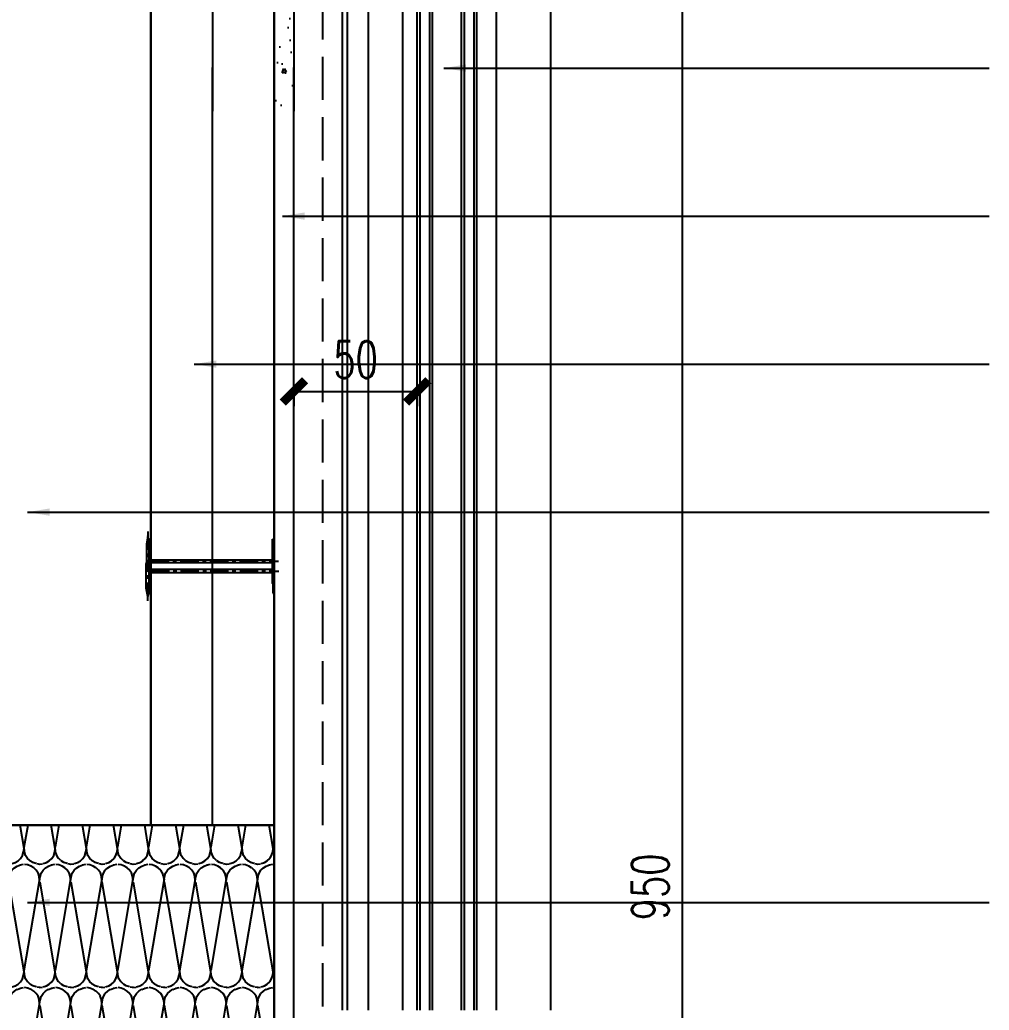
# Model space of a CAD drawing. Extents: x -160106 to 966792, y -663931 to 1550022.
# Drawn here: x -68387.7 to -67994.6, y -86029.1 to -85627.6 of the extents above; entities that cross this region are included whole.
import ezdxf
from ezdxf.enums import TextEntityAlignment as Align
from ezdxf.xclip import XClip

# ---------------------------------------------------------------- set-up
doc = ezdxf.new("R2010")
doc.units = 0
for name, pattern in [('CENTER', [2, 1.25, -0.25, 0.25, -0.25]), ('ZN-CENTER', [2, 1.25, -0.25, 0.25, -0.25]), ('ZN-DASH', [0.35, 0.25, -0.1])]:
    doc.linetypes.add(name, pattern=pattern)
for name, color, linetype in [('!ZN1-填充-8', 8, 'Continuous'), ('!ZN3-其它材质幕墙-60', 60, 'Continuous'), ('!ZN3-玻璃幕墙-4', 4, 'Continuous'), ('!ZN4-辅助材料-1', 1, 'Continuous'), ('!ZN4-配件-11', 11, 'Continuous'), ('!ZN5-钢材投影-40', 40, 'Continuous'), ('!ZN5-铝材投影-112', 112, 'Continuous'), ('!ZN6-虚线-8', 8, 'ZN-DASH'), ('BM', 8, '保温棉'), ('DIM', 173, 'Continuous')]:
    doc.layers.add(name, color=color, linetype=linetype)
doc.styles.add('DHTEXT-1', font='ROMANS.shx', dxfattribs={"width": 0.7, "bigfont": 'CHINESE.shx'})
doc.linetypes.add('保温棉', pattern='A,0.006248399999999999,-6.2484,[134,ltypeshp.shx,S=6.2484,R=0,X=-6.2484,Y=0],-12.4968,[134,ltypeshp.shx,S=6.2484,R=180,X=6.2484,Y=0],-6.2484', length=24.9998484)
doc.dimstyles.new('ZN6', dxfattribs={"dimscale": 6, "dimtxt": 2.5, "dimasz": 1.5, "dimexe": 1, "dimexo": 2, "dimgap": 0.9, "dimtad": 1, "dimdec": 0, "dimdsep": 46, "dimtxsty": 'DHTEXT-1', "dimblk": 'ARCHTICK', "dimcen": 2.5, "dimclrd": 173, "dimclre": 173, "dimclrt": 7, "dimazin": 2, "dimtfac": 1, "dimtdec": 1, "dimtix": 1, "dimtmove": 2, "dimatfit": 3, "dimfxl": 0, "dimtolj": 1, "dimtzin": 0, "dimarcsym": 0})

# ---------------------------------------------------------------- blocks, each defined once
blk = doc.blocks.new('*U2164')
at = {"layer": '!ZN1-填充-8'}
for p, q in [((-23, -8.000001027907274), (-23.00000000001455, -524.9999999505853)), ((-19.00000102947524, -7.999999998435669), (-19.00000102947524, -524.9999989211174)), ((-4.999999091349309, -7.999999998435669), (-4.999999091363861, -524.9999989211174)), ((-1.000000120824552, -8.000001027907274), (-1.000000120839104, -524.9999999505853))]:
    blk.add_line(p, q, dxfattribs=at)
at = {"layer": '!ZN3-玻璃幕墙-4'}
for points in [[(-24.00000000001455, -524.9999999505853), (-24, -9.000001027907274), (-23, -8.000001027907274), (-19, -8.000001027907274), (-18, -9.000001027907274), (-18.00000000001455, -524.9999999505853)], [(-6.000000000014552, -524.9999999505853), (-6, -9.000001027903636), (-5, -8.000001027903636), (-1, -8.000001027903636), (0, -9.000001027903636), (-1.455191522836685e-11, -524.9999999505853)]]:
    blk.add_lwpolyline(points, dxfattribs=at)
at = {"layer": '!ZN5-钢材投影-40', "ltscale": 0.3}
blk.add_line((-54.39999999999418, 425.0000000494219), (-54.39999999999418, -524.9999999505853), dxfattribs=at)
at = {"layer": '!ZN5-铝材投影-112'}
for p, q in [((7.999997113627614, 425.0000000494219), (7.999997113627614, -524.9999999505853)), ((30.0000000448199, 425.0000000494219), (30.0000000448199, -524.9999999505853)), ((-52.40170605068852, -39.99999999995634), (-52.40170605068852, -524.9999999505853)), ((-43.9017349172791, -39.99999999995634), (-43.9017349172791, -524.9999999505853)), ((-30.00001585268183, -39.99999999995634), (-30.00001585268183, -524.9999999505853))]:
    blk.add_line(p, q, dxfattribs=at)
at = {"layer": '!ZN6-虚线-8', "color": 8, "linetype": 'ZN-DASH', "ltscale": 70}
blk.add_line((-62.39999999999418, 425.0000000494219), (-62.39999999999418, -524.9999999505853), dxfattribs=at)
blk = doc.blocks.new('*U2279')
at = {"linetype": 'ByBlock', "ltscale": 15}
for points in [[(-0.4970562745584175, 50.5999999996309), (-8.999999994412065, 50.5999999996309), (-8.999999994412065, 50.00000000000342), (-0.599999999627471, 50.00000000000342)], [(0.599999999627471, 50.00000000000342), (8.999999994412065, 50.00000000000342), (8.999999994412065, 50.5999999996309), (1.199999999254942, 50.5999999996309)]]:
    blk.add_lwpolyline(points, dxfattribs=at)
blk.add_lwpolyline([(0.599999999627471, 0.599999999627471), (0.599999999627471, 50.00000000000342, -0.414213562373095), (1.199999999254942, 50.5999999996309), (10.93635668896604, 50.5999999996309), (14.33912577864248, 51.19999999925837), (10.93635668896604, 51.79999999888584), (1.199999999254942, 51.79999999888584, 0.414213562373095), (-0.599999999627471, 50.00000000000342), (-0.599999999627471, 0.599999999627471)], format="xyb", dxfattribs=at)
at = {"color": 0, "linetype": 'ZN-CENTER', "ltscale": 6}
blk.add_lwpolyline([(16.10812437337995, 51.19999999925837), (1.199999999254942, 51.19999999925837, 0.4142135623730951), (0, 50.00000000000342), (0, -1.813810506033718)], format="xyb", dxfattribs=at)
at = {"linetype": 'ByBlock', "ltscale": 15}
blk.add_lwpolyline([(-8.999999994412065, 0.599999999627471), (-8.999999994412065, 0), (8.999999994412065, 0), (8.999999994412065, 0.599999999627471)], close=True, dxfattribs=at)
blk = doc.blocks.new('*U2281')
at = {"color": 0, "linetype": 'CENTER', "ltscale": 3}
blk.add_line((-4.851510917911964, 2.913225216616411e-13), (14.54315256367451, -8.526512829121202e-15), dxfattribs=at)
at = {"linetype": 'ByBlock', "ltscale": 10}
for p, q in [((0, 1.550000000000024), (9.895000016689004, 1.549999999999739)), ((0.9859588387780631, 2.110000000000021), (1.57904116122194, -2.110000000000007)), ((2.385958838778063, 2.109999999999977), (2.97904116122194, -2.110000000000051)), ((3.785958838778063, 2.109999999999933), (4.37904116122194, -2.110000000000094)), ((5.185958838778062, 2.109999999999889), (5.779041161221939, -2.110000000000138)), ((6.585958838778063, 2.109999999999845), (7.17904116122194, -2.110000000000182)), ((7.985958838778063, 2.109999999999801), (8.57904116122194, -2.110000000000226)), ((9.385958838778063, 2.109999999999757), (9.97904116122194, -2.11000000000027)), ((9.895000016689004, 1.549999999999739), (13, -2.927436071331612e-13)), ((9.895000016689004, -1.550000000000255), (0, -1.549999999999945)), ((13, -2.927436071331612e-13), (9.895000016689004, -1.550000000000255))]:
    blk.add_line(p, q, dxfattribs=at)
blk.add_lwpolyline([(-3.087680633323398, 0.4000000000000909, -0.1514667514007003), (-1.723475382979757, 4), (0, 4), (0, -4), (-1.723475382979757, -4, -0.1514667514007005), (-3.087680633323398, -0.4000000000000892), (-2.699999999999932, -0.3999999999999773), (-2.699999999999932, 0.4000000000000341)], format="xyb", close=True, dxfattribs=at)
for points in [[(1.255725010475717, -1.549999999999976), (0.6626426880318403, 1.550000000000018), (0.9859588387779494, 2.109999999999935), (1.309274989524115, 1.550000000000018), (1.902357311968163, -1.549999999999976), (1.57904116122194, -2.10999999999995)], [(2.655725010475717, -1.55000000000002), (2.06264268803184, 1.549999999999975), (2.385958838777949, 2.109999999999892), (2.709274989524115, 1.549999999999975), (3.302357311968163, -1.55000000000002), (2.97904116122194, -2.109999999999994)], [(4.055725010475717, -1.550000000000064), (3.46264268803184, 1.549999999999931), (3.785958838777949, 2.109999999999848), (4.109274989524115, 1.549999999999931), (4.702357311968163, -1.550000000000064), (4.37904116122194, -2.110000000000038)], [(5.455725010475716, -1.550000000000108), (4.86264268803184, 1.549999999999887), (5.185958838777949, 2.109999999999804), (5.509274989524115, 1.549999999999887), (6.102357311968162, -1.550000000000108), (5.779041161221939, -2.110000000000082)], [(6.855725010475717, -1.550000000000152), (6.26264268803184, 1.549999999999843), (6.585958838777949, 2.10999999999976), (6.909274989524115, 1.549999999999843), (7.502357311968162, -1.550000000000152), (7.17904116122194, -2.110000000000126)], [(8.255725010475718, -1.550000000000196), (7.66264268803184, 1.549999999999799), (7.985958838777949, 2.109999999999716), (8.309274989524116, 1.549999999999799), (8.902357311968164, -1.550000000000196), (8.57904116122194, -2.11000000000017)], [(9.655725010475717, -1.55000000000024), (9.06264268803184, 1.549999999999755), (9.385958838777949, 2.109999999999672), (9.709274989524115, 1.549999999999755), (10.30235731196816, -1.55000000000024), (9.97904116122194, -2.110000000000213)]]:
    blk.add_lwpolyline(points, close=True, dxfattribs=at)
at = {"layer": 'Defpoints', "color": 0, "ltscale": 10, "style": 'DHTEXT-1', "width": 0.7}
blk.add_text('4.2', height=1, rotation=90, dxfattribs=at).set_placement((-0.4943080637851551, -1.360906739295894), align=Align.CENTER)
blk = doc.blocks.new('*U2280')
at = {"color": 0, "linetype": 'CENTER', "ltscale": 3}
blk.add_line((-4.851510917911964, 2.913225216616411e-13), (20.54315256367451, -4.2632564145606e-15), dxfattribs=at)
at = {"linetype": 'ByBlock', "ltscale": 10}
for p, q in [((0, 1.550000000000024), (15.895000016689, 1.549999999999744)), ((0.9859588387780631, 2.110000000000021), (1.57904116122194, -2.110000000000007)), ((2.385958838778063, 2.109999999999994), (2.97904116122194, -2.110000000000034)), ((3.785958838778063, 2.109999999999967), (4.37904116122194, -2.110000000000061)), ((5.185958838778062, 2.10999999999994), (5.779041161221939, -2.110000000000087)), ((6.585958838778063, 2.109999999999913), (7.17904116122194, -2.110000000000114)), ((7.985958838778063, 2.109999999999886), (8.57904116122194, -2.110000000000142)), ((9.385958838778063, 2.109999999999859), (9.97904116122194, -2.110000000000168)), ((10.78595883877806, 2.109999999999832), (11.37904116122194, -2.110000000000196)), ((12.18595883877806, 2.109999999999805), (12.77904116122194, -2.110000000000222)), ((13.58595883877806, 2.109999999999778), (14.17904116122194, -2.110000000000249)), ((14.98595883877806, 2.109999999999751), (15.57904116122194, -2.110000000000277)), ((15.895000016689, 1.549999999999744), (19, -2.884803507186006e-13)), ((15.895000016689, -1.550000000000251), (0, -1.549999999999945)), ((19, -2.884803507186006e-13), (15.895000016689, -1.550000000000251))]:
    blk.add_line(p, q, dxfattribs=at)
blk.add_lwpolyline([(-3.087680633323398, 0.4000000000000909, -0.1514667514007003), (-1.723475382979757, 4), (0, 4), (0, -4), (-1.723475382979757, -4, -0.1514667514007005), (-3.087680633323398, -0.4000000000000892), (-2.699999999999932, -0.3999999999999773), (-2.699999999999932, 0.4000000000000341)], format="xyb", close=True, dxfattribs=at)
for points in [[(1.255725010475717, -1.549999999999976), (0.6626426880318403, 1.550000000000018), (0.9859588387779494, 2.109999999999935), (1.309274989524115, 1.550000000000018), (1.902357311968163, -1.549999999999976), (1.57904116122194, -2.10999999999995)], [(2.655725010475717, -1.550000000000003), (2.06264268803184, 1.549999999999991), (2.385958838777949, 2.109999999999908), (2.709274989524115, 1.549999999999991), (3.302357311968163, -1.550000000000003), (2.97904116122194, -2.109999999999977)], [(4.055725010475717, -1.55000000000003), (3.46264268803184, 1.549999999999965), (3.785958838777949, 2.109999999999881), (4.109274989524115, 1.549999999999965), (4.702357311968163, -1.55000000000003), (4.37904116122194, -2.110000000000004)], [(5.455725010475716, -1.550000000000057), (4.86264268803184, 1.549999999999937), (5.185958838777949, 2.109999999999855), (5.509274989524115, 1.549999999999937), (6.102357311968162, -1.550000000000057), (5.779041161221939, -2.110000000000031)], [(6.855725010475717, -1.550000000000084), (6.26264268803184, 1.549999999999911), (6.585958838777949, 2.109999999999828), (6.909274989524115, 1.549999999999911), (7.502357311968162, -1.550000000000084), (7.17904116122194, -2.110000000000058)], [(8.255725010475718, -1.550000000000111), (7.66264268803184, 1.549999999999883), (7.985958838777949, 2.1099999999998), (8.309274989524116, 1.549999999999883), (8.902357311968164, -1.550000000000111), (8.57904116122194, -2.110000000000085)], [(9.655725010475717, -1.550000000000138), (9.06264268803184, 1.549999999999857), (9.385958838777949, 2.109999999999774), (9.709274989524115, 1.549999999999857), (10.30235731196816, -1.550000000000138), (9.97904116122194, -2.110000000000111)], [(11.05572501047572, -1.550000000000165), (10.46264268803184, 1.54999999999983), (10.78595883877795, 2.109999999999746), (11.10927498952411, 1.54999999999983), (11.70235731196816, -1.550000000000165), (11.37904116122194, -2.110000000000139)], [(12.45572501047572, -1.550000000000192), (11.86264268803184, 1.549999999999803), (12.18595883877795, 2.10999999999972), (12.50927498952412, 1.549999999999803), (13.10235731196816, -1.550000000000192), (12.77904116122194, -2.110000000000166)], [(13.85572501047572, -1.550000000000219), (13.26264268803184, 1.549999999999776), (13.58595883877795, 2.109999999999693), (13.90927498952411, 1.549999999999776), (14.50235731196816, -1.550000000000219), (14.17904116122194, -2.110000000000193)], [(15.25572501047572, -1.550000000000246), (14.66264268803184, 1.549999999999749), (14.98595883877795, 2.109999999999665), (15.30927498952412, 1.549999999999749), (15.90235731196816, -1.550000000000246), (15.57904116122194, -2.11000000000022)]]:
    blk.add_lwpolyline(points, close=True, dxfattribs=at)
at = {"layer": 'Defpoints', "color": 0, "ltscale": 10, "style": 'DHTEXT-1', "width": 0.7}
blk.add_text('4.2', height=1, rotation=90, dxfattribs=at).set_placement((-0.4943080637851551, -1.360906739295894), align=Align.CENTER)
blk = doc.blocks.new('*U2282')
at = {"linetype": 'ByBlock', "ltscale": 10}
blk.add_lwpolyline([(0, -5), (1, -5), (1, 5), (0, 5)], close=True, dxfattribs=at)
blk = doc.blocks.new('*U1867')
at = {"layer": '!ZN1-填充-8', "ltscale": 10}
h = blk.add_hatch(dxfattribs=at)
h.set_pattern_fill('AR-CONC', color=8, scale=10)
h.set_pattern_definition([(49.99999999999999, (-89.70510305591262, 0), (18.2184668996004, -1.593908553890308), [1.905, -20.955]), (355, (-89.70510305591262, 0), (-3.524282597566698, 19.105664288218), [1.524, -16.764]), (100.451, (-88.18690305591261, -0.132825), (14.69425016659592, 17.51166878202919), [1.619, -17.809]), (46.18420000000002, (-89.70510305591262, 5.08), (27.10790408921299, -4.204232793272713), [2.857499999999998, -31.43249999999998]), (96.6356, (-87.4461130559126, 4.729649999999999), (23.74042344662372, 24.74255558900492), [2.4285, -26.7135]), (351.1840000000001, (-89.70510305591262, 5.08), (23.74046058139339, 24.74251178605977), [2.286, -25.146]), (21, (-87.16510305591262, 3.81), (15.16148798353833, -10.22655185167625), [1.905, -20.955]), (326.0000000000001, (-87.16510305591262, 3.81), (6.180202834764708, 18.41879661223193), [1.524, -16.764]), (71.4514, (-85.90165305591262, 2.95779), (21.34164907701244, 8.192285771605745), [1.619, -17.809]), (37.50000000000001, (-89.70510305591262, 0), (0.308860325059182, 8.455503887315311), [0, -16.5608, 0, -17.018, 0, -16.8275]), (7.499999999999999, (-89.70510305591262, 0), (6.681966251030574, 10.01805748181195), [0, -9.7028, 0, -16.1798, 0, -6.4135]), (327.5, (-95.36930305591261, 0), (13.55905951668714, -0.5728743992673435), [0, -6.35, 0, -19.812, 0, -26.289]), (317.5, (-97.90930305591263, 0), (14.81291813860181, 2.542649103333303), [0, -8.255, 0, -13.1572, 0, -18.669])])
edge = h.paths.add_edge_path()
edge.add_line((117.5247328051916, 8), (0, 8))
edge.add_line((0, 8), (0, 0))
edge.add_line((0, 0), (117.5247328051916, 0))
at = {"layer": '!ZN1-填充-8', "const_width": 1}
blk.add_lwpolyline([(-2.999999998137184, 58), (117.5247328051916, 58)], dxfattribs=at)
at = {"layer": '!ZN3-其它材质幕墙-60', "ltscale": 20}
blk.add_lwpolyline([(117.5247328051916, 8), (0, 8), (0, 0), (117.5247328051916, 0)], dxfattribs=at)
at = {"layer": '!ZN5-铝材投影-112'}
blk.add_lwpolyline([(-2, 8), (28, 8), (28, 11), (1, 11), (1, 28), (-2, 28)], close=True, dxfattribs=at)
at = {"layer": '!ZN6-虚线-8', "color": 8, "linetype": 'ZN-DASH', "ltscale": 10}
for p, q in [((12.99999999999996, 8), (12.99999999999996, 0)), ((18.99999999999996, 8), (18.99999999999996, 0))]:
    blk.add_line(p, q, dxfattribs=at)
at = {"layer": 'BM'}
blk.add_line((-2.999999998137184, 33), (117.5247328051916, 33), dxfattribs=at)
at = {"layer": 'Defpoints', "color": 8}
blk.add_lwpolyline([(117.5247328051916, 58), (-2.999999998137184, 58), (-2.999999998137184, 8), (117.5247328051916, 8)], dxfattribs=at)
at = {"layer": '!ZN4-配件-11', "color": 1}
blk.add_blockref('*U2279', (300, 8), dxfattribs=at)
for name, p, rotation in [('*U2281', (1, 18), 180), ('*U2280', (16.00000000000005, -1), 89.99999999999997)]:
    blk.add_blockref(name, p, dxfattribs=dict(at, rotation=rotation))
at = {"layer": '!ZN4-配件-11', "extrusion": (0, 0, -1), "zscale": -1, "rotation": 270}
blk.add_blockref('*U2282', (-15.99999999999976, -8.881784197001252e-16), dxfattribs=at)
blk = doc.blocks.new('20250828170426')
at = {"layer": '!ZN1-填充-8', "ltscale": 20}
h = blk.add_hatch(dxfattribs=at)
h.set_pattern_fill('防火棉', color=256, scale=0.505)
h.set_pattern_definition([(99.64827059999992, (-236.3125013737736, 11806.42660065055), (-25.2499998337009, 149.9540095495376), [37.66422239299973, -2598.831302999982]), (97.19770699999998, (-230.0000018787832, 11843.55806965755), (-12.6249998885987, 49.98466956140777), [1.43947691165, -99.32390499999998]), (106.418857, (-230.1803589927731, 11844.98620309256), (-75.7499963823328, 249.9233503514598), [1.4888471307, -311.16904665]), (123.292959, (-230.6011923092738, 11846.41433652755), (-63.12499811428338, 99.96934030710104), [1.42379117734999, -297.5723559499976]), (137.02891, (-231.3827399547736, 11847.60444770656), (-50.49999978327227, 49.98466982494914), [1.3967841763, -291.92789015]), (147.989097, (-232.4047637522744, 11848.55653668006), (-164.1249984290412, 99.9693411803067), [1.3470907623, -281.54196925]), (161.002609, (-233.5470256762783, 11849.27060339756), (-138.8749994184182, 49.98467020773887), [1.4623894737, -305.63939765]), (170.23292, (-234.9297637522832, 11849.74664785905), (-277.7499989489697, 49.98467209331709), [1.40307491584999, -293.2426525999976]), (9.76707954, (-237.6952398537833, 11849.74664785905), (277.7499993494156, 49.98466986837402), [1.40307491585, -293.2426526]), (18.9973908, (-239.0779778287833, 11849.27060339756), (138.8749995928976, 49.9846697229737), [1.462389473699991, -305.6393976499976]), (32.01090240000001, (-240.2202398537775, 11848.55653668006), (164.124999467887, 99.96933947444012), [1.3470907623, -281.54196925]), (42.9710899, (-241.2422633987735, 11847.60444770656), (50.49999987051199, 49.98466973680999), [1.3967841763, -291.92789015]), (56.70704010000001, (-242.0238109937782, 11846.41433652755), (63.12499965504991, 99.96933933494022), [1.42379117735, -297.57235595]), (73.5811422, (-242.4446446637739, 11844.98620309256), (75.74999985254482, 249.9233492995), [1.4888471307, -311.16904665]), (82.80229290000001, (-242.6250013737736, 11843.55806965755), (12.62499977543023, 49.98466956468227), [1.43947691165, -99.323905]), (80.35172929999999, (-236.3125013737736, 11806.42660065055), (25.25000007550582, 149.9540095088535), [37.6642223929997, -2598.83130299998]), (9.76707954, (-242.6250013737736, 11800.00000024356), (277.7499993494156, 49.98466986837402), [1.40307491585, -293.2426526]), (18.9973908, (-241.2422633987735, 11800.23802247936), (151.4999995843212, 49.984669720361), [1.462389473699991, -305.6393976499976]), (32.01090240000001, (-239.8595254237734, 11800.714066956), (75.74999977160518, 49.9846697519425), [1.3470907623, -281.54196925]), (42.9710899, (-238.7172633987793, 11801.42813366845), (50.49999987051199, 49.98466973680999), [1.3967841763, -291.92789015]), (56.70704010000001, (-237.6952398537833, 11802.3802226167), (100.9999996005308, 149.9540092590557), [1.42379117735, -297.57235595]), (73.5811422, (-236.9136922587786, 11803.57033380581), (12.62499990810302, 49.98466961827754), [1.4888471307, -311.16904665]), (82.80229290000001, (-236.4928585887828, 11804.9984672307), (12.62499977543023, 49.98466956468227), [1.43947691165, -99.323905]), (97.19770699999998, (-236.1321446637739, 11804.9984672307), (-12.6249998885987, 49.98466956140777), [1.43947691165, -99.32390499999998]), (106.418857, (-235.7113109937782, 11803.57033380581), (-12.62499922956163, 49.98466978884611), [1.4888471307, -311.16904665]), (123.292959, (-234.9297637522832, 11802.3802226167), (-100.9999972746069, 149.9540108261556), [1.42379117734999, -297.5723559499976]), (137.02891, (-233.9077399547823, 11801.42813366845), (-164.1249992562797, 149.954009434235), [1.3967841763, -291.92789015]), (147.989097, (-232.7654780307785, 11800.714066956), (-75.74999925619764, 49.98467053234825), [1.3470907623, -281.54196925]), (161.002609, (-231.3827399547736, 11800.23802247936), (-151.4999994098418, 49.98467024919572), [1.4623894737, -305.63939765]), (170.23292, (-230.0000018787832, 11800.00000024356), (-277.7499989489697, 49.98467209331709), [1.40307491584999, -293.2426525999976])])
h.paths.add_polyline_path([(-499.999985079281, 11800.00000024356), (-282.0000018913561, 11800.00000024356), (-282.0000018913561, 12000.00000024357), (-499.999985079281, 12000.00000024357)])
at = {"layer": '!ZN1-填充-8', "const_width": 1}
blk.add_lwpolyline([(-331.9367708786012, 12000.00000024357), (-331.9367708786012, 12307.15755868393)], dxfattribs=at)
at = {"layer": '!ZN1-填充-8'}
blk.add_lwpolyline([(-499.999985079281, 11800.00000024356), (-282.0000018913561, 11800.00000024356), (-282.0000018913561, 12000.00000024357), (-499.999985079281, 12000.00000024357)], close=True, dxfattribs=at)
at = {"layer": '!ZN3-其它材质幕墙-60', "ltscale": 20}
blk.add_lwpolyline([(-281.9367708786012, 12307.15755868393), (-281.9367708786012, 11803.00000024356), (-273.9367708786012, 11803.00000024356), (-273.9367708786012, 12307.15755868393)], dxfattribs=at)
at = {"layer": '!ZN4-辅助材料-1', "ltscale": 4}
blk.add_line((-499.999985079281, 12000.00000024356), (-282.0000018913561, 12000.00000024357), dxfattribs=at)
at = {"layer": 'BM'}
blk.add_line((-306.9367708786012, 12000.00000024357), (-306.9367708786012, 12307.15755868393), dxfattribs=at)
at = {"layer": 'Defpoints', "color": 8}
blk.add_lwpolyline([(-331.9367708786012, 12307.15755868393), (-331.9367708786012, 12000.00000024357), (-281.9367708786012, 12000.00000024357), (-281.9367708786012, 12307.15755868393)], dxfattribs=at)
at = {"layer": '!ZN4-配件-11', "color": 1, "rotation": 90}
blk.add_blockref('*U2279', (-281.9367708786012, 12103.00000024356), dxfattribs=at)
at = {"ltscale": 50}
blk.add_blockref('*U2164', (-199.9367708785867, 12449.99999991151), dxfattribs=at)
at = {"xscale": -1.000000000000005, "rotation": 90}
blk.add_blockref('*U1867', (-274.000016812075, 12406.99999991337), dxfattribs=at)
blk = doc.blocks.new('_ArchTick')
at = {"color": 0, "linetype": 'ByBlock', "const_width": 0.4}
blk.add_lwpolyline([(-0.5, -0.5), (0.5, 0.5)], dxfattribs=at)
blk = doc.blocks.new('*D1874')
at = {"layer": 'Defpoints', "color": 0, "ltscale": 60, "transparency": 16777216}
for p in [(-68202.53760074227, -85504.07954001222), (-68202.53760074227, -86454.0795400121), (-68119.14300728135, -86454.0795400121)]:
    blk.add_point(p, dxfattribs=at)
at = {"layer": 'DIM', "color": 173, "linetype": 'ByBlock', "lineweight": -2, "ltscale": 60, "transparency": 16777216}
for p, q in [((-68190.53760074227, -85504.07954001222), (-68113.14300728135, -85504.07954001222)), ((-68119.14300728135, -85504.07954001222), (-68119.14300728135, -86454.0795400121)), ((-68190.53760074227, -86454.0795400121), (-68113.14300728135, -86454.0795400121))]:
    blk.add_line(p, q, dxfattribs=at)
at = {"layer": 'DIM', "color": 173, "lineweight": -2, "ltscale": 60, "transparency": 16777216, "xscale": 9, "yscale": 9, "zscale": 9}
for p, rotation in [((-68119.14300728135, -85504.07954001222), 90), ((-68119.14300728135, -86454.0795400121), 270)]:
    blk.add_blockref('_ArchTick', p, dxfattribs=dict(at, rotation=rotation))
at = {"layer": 'DIM', "color": 7, "ltscale": 60, "transparency": 16777216, "insert": (-68132.04300728135, -85979.07954001213), "char_height": 15, "attachment_point": 5, "rotation": 90, "style": 'DHTEXT-1'}
blk.add_mtext('\\A1;950', dxfattribs=at)
blk = doc.blocks.new('*D1890')
at = {"layer": 'Defpoints', "color": 0, "ltscale": 60, "transparency": 16777216}
for p in [(-68276.53760074226, -85763.77451136475), (-68226.53760074225, -85763.77451136475), (-68226.53760074225, -85778.24106780486)]:
    blk.add_point(p, dxfattribs=at)
at = {"layer": 'DIM', "color": 173, "linetype": 'ByBlock', "lineweight": -2, "ltscale": 60, "transparency": 16777216}
for p, q in [((-68276.53760074226, -85775.77451136475), (-68276.53760074226, -85784.24106780486)), ((-68226.53760074225, -85775.77451136475), (-68226.53760074225, -85784.24106780486)), ((-68276.53760074226, -85778.24106780486), (-68226.53760074225, -85778.24106780486))]:
    blk.add_line(p, q, dxfattribs=at)
at = {"layer": 'DIM', "color": 173, "lineweight": -2, "ltscale": 60, "transparency": 16777216, "xscale": 9, "yscale": 9, "zscale": 9, "rotation": 180}
blk.add_blockref('_ArchTick', (-68276.53760074226, -85778.24106780486), dxfattribs=at)
at = {"layer": 'DIM', "color": 173, "lineweight": -2, "ltscale": 60, "transparency": 16777216, "xscale": 9, "yscale": 9, "zscale": 9}
blk.add_blockref('_ArchTick', (-68226.53760074225, -85778.24106780486), dxfattribs=at)
at = {"layer": 'DIM', "color": 7, "ltscale": 60, "transparency": 16777216, "insert": (-68251.53760074225, -85765.34106780487), "char_height": 15, "attachment_point": 5, "style": 'DHTEXT-1'}
blk.add_mtext('\\A1;50', dxfattribs=at)

msp = doc.modelspace()

# ---------------------------------------------------------------- block references
at = {"ltscale": 40}
ref = msp.add_blockref('20250828170426', (-68002.60082986366, -97954.0795399237), dxfattribs=at)
XClip(ref).set_block_clipping_path([(-1183.6332781368037, 11336.729218116532), (77.2482194211334, 13367.086245385595)])

# ---------------------------------------------------------------- next in the draw order: dimensions: what is measured, and where the dimension line sits
at = {"layer": 'DIM', "ltscale": 60}
dim = msp.add_linear_dim(base=(-68119.14300728135, -86454.0795400121), p1=(-68202.53760074225, -85504.07954001219), p2=(-68202.53760074225, -86454.07954001207), angle=90, dimstyle='ZN6', dxfattribs=at)
dim.commit()
dim.dimension.update_dxf_attribs({"geometry": '*D1874', "text_midpoint": (-68132.04300728135, -85979.07954001213)})
dim = msp.add_linear_dim(base=(-68226.53760074225, -85778.24106780486), p1=(-68276.53760074226, -85763.77451136475), p2=(-68226.53760074225, -85763.77451136475), dimstyle='ZN6', dxfattribs=at)
dim.commit()
dim.dimension.update_dxf_attribs({"geometry": '*D1890', "text_midpoint": (-68251.53760074225, -85765.34106780487)})

# ---------------------------------------------------------------- next in the draw order: leaders
at = {"layer": 'DIM'}
for points in [[(-68215.71605004133, -85647.18009754036), (-68081.61327517458, -85647.18009754036), (-67994.6030757152, -85647.18009754036)], [(-68281.19457055442, -85707.18009754036), (-68081.61327517458, -85707.18009754036), (-67994.6030757152, -85707.18009754036)], [(-68317.01658135466, -85767.18009754036), (-68081.61327517458, -85767.18009754036), (-67994.6030757152, -85767.18009754036)], [(-68384.60296099912, -85827.18009754036), (-68081.61327517458, -85827.18009754036), (-67994.6030757152, -85827.18009754036)], [(-68384.60296099912, -85985.38301705614), (-68081.61327517458, -85985.38301705614), (-67994.6030757152, -85985.38301705614)]]:
    msp.add_leader(points, dimstyle='ZN6', dxfattribs=at)

doc.saveas('drawing.dxf')
